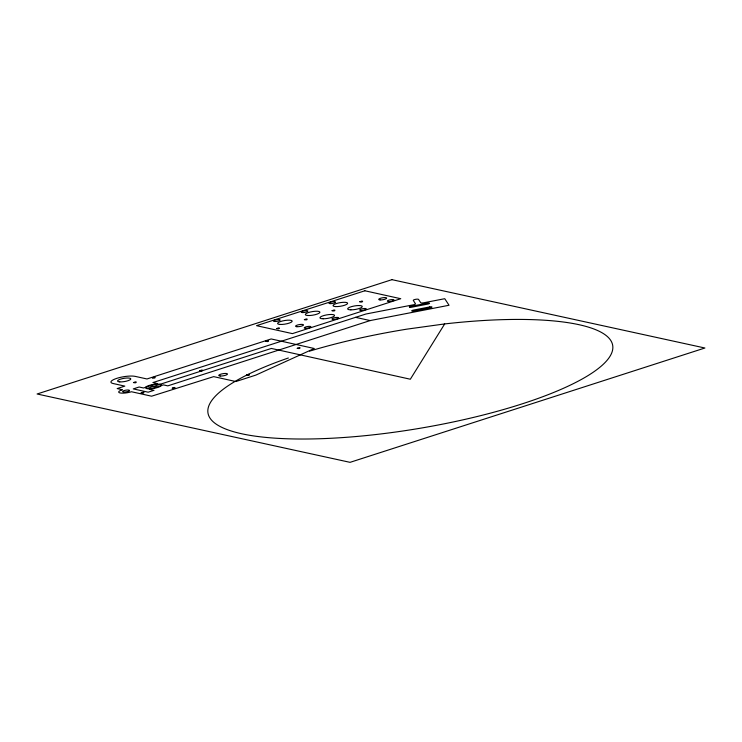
<?xml version="1.0" encoding="UTF-8"?>
<svg xmlns="http://www.w3.org/2000/svg" width="742" height="742" viewBox="0 0 742 742"><rect width="100%" height="100%" fill="white"/><g stroke="black" fill="none" stroke-linecap="round" stroke-linejoin="round"><path stroke-width="1.11" d="M288.369 357.978A205.154 49.974 -9.5 0 0 284.093 438.652A205.154 49.974 -9.5 0 0 595.093 370.917A205.154 49.974 -9.5 0 0 444.69 323.929L410.335 379.227L271.377 348.443L146.814 388.576M370.175 320.572L167.794 385.868L163.407 384.894L149.624 389.337L154.011 390.311L148.15 392.193L133.272 388.901L139.134 387.009L143.521 387.983L157.304 383.54L152.917 382.566L365.889 314.024L413.544 304.758A2.69 0.659 -9.5 0 0 415.446 303.719L413.303 300.445A2.69 0.659 -9.5 0 1 415.539 299.341A2.69 0.659 -9.5 0 1 418.562 299.425L420.705 302.699A2.69 0.659 -9.5 0 0 423.376 302.847L444.755 298.701L449.04 305.259L370.175 320.572L355.566 317.344M444.69 323.929L406.681 329.179A205.154 49.974 -9.5 0 0 309.59 351.133M150.413 385.766L156.516 387.111M133.467 382.557C136.918 383.827 137.558 380.423 133.467 382.557M141.175 392.935C144.625 394.206 145.265 390.802 141.175 392.935M152.407 377.854C155.866 379.116 156.497 375.712 152.407 377.854M172.283 388.168C175.733 389.439 176.373 386.035 172.283 388.168M199.746 370.759C203.197 372.03 203.827 368.626 199.746 370.759M246.669 375.127C250.119 376.398 250.759 372.985 246.669 375.127M265.766 341.32C269.225 342.591 269.856 339.187 265.766 341.32M276.664 328.576C280.114 329.847 280.745 326.443 276.664 328.576M304.387 319.644C307.837 320.915 308.468 317.511 304.387 319.644M297.254 348.295C300.705 349.565 301.345 346.162 297.254 348.295M332.101 310.712C335.56 311.983 336.191 308.579 332.101 310.712M359.824 301.781C363.274 303.051 363.914 299.647 359.824 301.781M409.38 306.9L410.038 307.383A2.022 0.492 -9.5 0 0 411.522 307.234L427.819 304.072A2.022 0.492 -9.5 0 0 429.497 303.246L429.358 303.144A2.022 0.492 -9.5 0 0 427.234 303.181L410.938 306.344A2.022 0.492 -9.5 0 0 409.38 306.9M120.751 390.338L119.545 390.969A8.348 2.031 -9.5 0 0 121.447 393.13A8.348 2.031 -9.5 0 0 131.455 391.739L151.591 396.2L213.687 376.63L235.873 381.536L255.832 375.109L314.283 348.499L271.173 338.955L146.981 378.967L135.239 376.389A13.43 3.274 -9.5 0 0 116.874 378.327A13.43 3.274 -9.5 0 0 113.118 383.512L124.804 386.118L117.18 388.576L122.374 389.726L120.751 390.338M129.117 390.923L128.607 391.182A3.497 0.853 -9.5 0 1 123.144 391.943A3.497 0.853 -9.5 0 1 124.934 390.366L125.815 390.19A3.497 0.853 -9.5 0 1 129.117 390.923M391.943 279.66L37.1 393.993L350.057 462.34L704.9 348.007L391.943 279.66M364.869 290.771L256.537 325.673L292.413 333.622L400.745 298.711L364.869 290.771M429.692 306.938L413.396 310.1A2.022 0.492 -9.5 0 0 411.717 310.926A2.022 0.492 -9.5 0 0 413.98 310.991L430.277 307.828A2.022 0.492 -9.5 0 0 431.955 306.993A2.022 0.492 -9.5 0 0 429.692 306.938M296.893 326.712A4.035 0.983 -9.5 0 0 303.441 325.144A4.035 0.983 -9.5 0 0 298.275 324.81A4.035 0.983 -9.5 0 0 296.893 326.712M350.883 309.85A7.401 1.799 -9.5 0 0 362.272 306.669A7.401 1.799 -9.5 0 0 351.782 306.548A7.401 1.799 -9.5 0 0 350.883 309.85M323.16 318.782A7.401 1.799 -9.5 0 0 334.549 315.61A7.401 1.799 -9.5 0 0 324.059 315.48A7.401 1.799 -9.5 0 0 323.16 318.782M333.102 319.375A3.367 0.816 -9.5 0 0 338.565 318.058A3.367 0.816 -9.5 0 0 334.262 317.78A3.367 0.816 -9.5 0 0 333.102 319.375M388.548 301.512A3.367 0.816 -9.5 0 0 394.011 300.195A3.367 0.816 -9.5 0 0 389.708 299.916A3.367 0.816 -9.5 0 0 388.548 301.512M360.825 310.444A3.367 0.816 -9.5 0 0 366.288 309.126A3.367 0.816 -9.5 0 0 361.985 308.848A3.367 0.816 -9.5 0 0 360.825 310.444M380.052 299.916A4.035 0.983 -9.5 0 0 386.61 298.34A4.035 0.983 -9.5 0 0 381.444 298.006A4.035 0.983 -9.5 0 0 380.052 299.916M305.389 328.307A3.367 0.816 -9.5 0 0 310.842 326.99A3.367 0.816 -9.5 0 0 306.539 326.712A3.367 0.816 -9.5 0 0 305.389 328.307M280.04 324.44A7.401 1.799 -9.5 0 0 292.051 321.555A7.401 1.799 -9.5 0 0 282.581 320.943A7.401 1.799 -9.5 0 0 280.04 324.44M274.633 321.49A3.367 0.816 -9.5 0 0 280.096 320.182A3.367 0.816 -9.5 0 0 275.792 319.904A3.367 0.816 -9.5 0 0 274.633 321.49M307.763 315.508A7.401 1.799 -9.5 0 0 319.774 312.623A7.401 1.799 -9.5 0 0 310.304 312.011A7.401 1.799 -9.5 0 0 307.763 315.508M330.079 303.626A3.367 0.816 -9.5 0 0 335.542 302.319A3.367 0.816 -9.5 0 0 331.229 302.04A3.367 0.816 -9.5 0 0 330.079 303.626M335.486 306.576A7.401 1.799 -9.5 0 0 347.497 303.682A7.401 1.799 -9.5 0 0 338.027 303.079A7.401 1.799 -9.5 0 0 335.486 306.576M302.356 312.558A3.367 0.816 -9.5 0 0 307.819 311.25A3.367 0.816 -9.5 0 0 303.515 310.972A3.367 0.816 -9.5 0 0 302.356 312.558M148.177 388.762A8.079 1.966 -9.5 0 0 161.274 385.608A8.079 1.966 -9.5 0 0 150.941 384.94A8.079 1.966 -9.5 0 0 148.177 388.762M220.226 376.018A4.443 1.085 -9.5 0 0 227.423 374.283A4.443 1.085 -9.5 0 0 221.747 373.912A4.443 1.085 -9.5 0 0 220.226 376.018M119.768 381.889A6.734 1.642 -9.5 0 0 130.685 379.255A6.734 1.642 -9.5 0 0 122.078 378.708A6.734 1.642 -9.5 0 0 119.768 381.889"/></g></svg>
